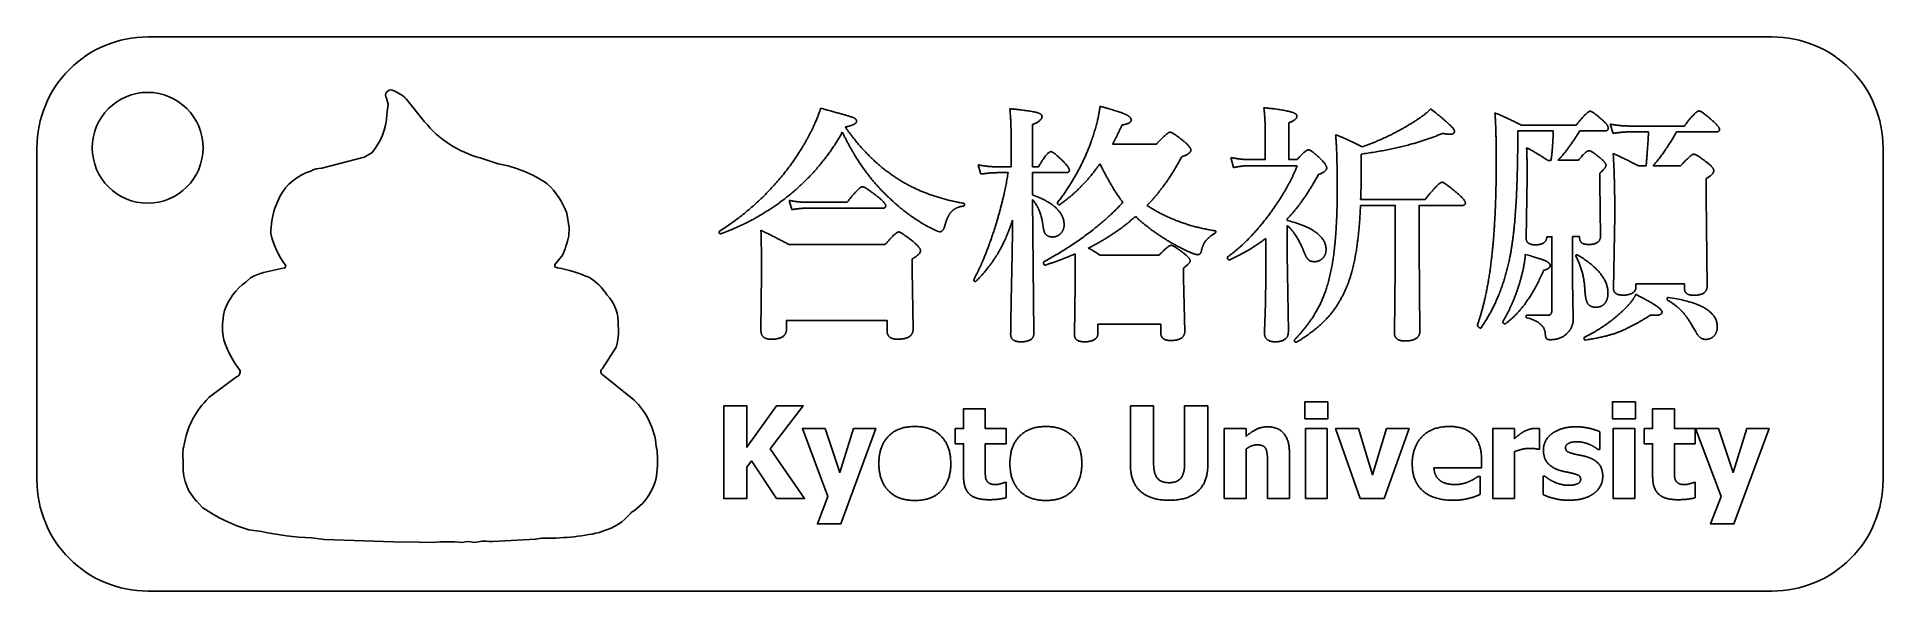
# Model space of a CAD drawing. Header units: millimetres. Extents: x 0 to 50, y 0 to 15.
import ezdxf

# ---------------------------------------------------------------- set-up
doc = ezdxf.new("R2010")
doc.units = ezdxf.units.MM

msp = doc.modelspace()

# ---------------------------------------------------------------- linework, layer by layer
for p, q in [((40.199, 12.614), (41.691, 12.614)), ((42.687, 12.39), (42.609, 12.64)), ((43.105, 12.589), (44.618, 12.589)), ((29.126, 12.093), (30.312, 12.093)), ((42.458, 12.455), (41.786, 12.455)), ((43.648, 12.429), (43.118, 12.429)), ((45.48, 12.429), (44.406, 12.429)), ((25.562, 11.287), (25.488, 11.537)), ((32.411, 11.464), (32.337, 11.735)), ((34.135, 11.515), (32.846, 11.515)), ((35.868, 11.83), (35.868, 11.602)), ((40.919, 11.658), (41.005, 11.658)), ((41.195, 11.662), (41.751, 11.662)), ((43.38, 11.507), (43.583, 11.507)), ((43.773, 11.511), (44.518, 11.511)), ((26.303, 11.326), (26.018, 11.326)), ((40.333, 9.546), (40.363, 11.201)), ((20.445, 10.326), (20.372, 10.576)), ((20.855, 10.524), (21.941, 10.524)), ((26.967, 10.597), (27.001, 6.977)), ((35.85, 10.597), (37.596, 10.597)), ((22.902, 10.364), (20.842, 10.364)), ((29.786, 10.11), (29.751, 10.14)), ((33.859, 10.067), (33.859, 10.033)), ((42.699, 8.183), (42.734, 10.166)), ((33.281, 8.546), (33.281, 9.546)), ((20.372, 9.377), (22.971, 9.377)), ((28.79, 9.089), (30.389, 9.089)), ((19.609, 7.058), (19.626, 8.576)), ((25.372, 8.425), (25.372, 8.429)), ((39.014, 7.196), (39.014, 7.201)), ((39.704, 7.278), (39.704, 7.291))]:
    msp.add_line(p, q)
for points in [[(0, 3, 0.414214), (3, 0), (47, 0, 0.414214), (50, 3), (50, 12, 0.414214), (47, 15), (3, 15, 0.414214), (0, 12)], [(15.437, 8.018, -0.218892), (15.739, 7.184, -0.114503), (15.686, 6.604), (15.322, 6.027, 0.391872), (15.288, 5.877), (16.167, 5.178, -0.180827), (16.774, 3.916, -0.070623), (16.805, 3.398, -0.26209), (16.102, 2.132), (16.082, 2.109, -0.155174), (15.344, 1.631), (15.236, 1.583, -0.055991), (13.664, 1.429), (13.503, 1.406), (12.348, 1.338), (12.294, 1.34, 0.087926), (11.834, 1.315, 0.135091), (11.523, 1.318, 0.047659), (10.716, 1.317), (10.354, 1.328), (9.653, 1.334), (7.785, 1.4), (7.437, 1.441, -0.043277), (6.081, 1.611), (5.741, 1.657, -0.079255), (4.493, 2.256), (4.375, 2.381, -0.232786), (3.964, 3.498), (3.963, 3.556, -0.119501), (3.989, 3.964, -0.151616), (4.583, 5.161), (4.665, 5.25), (5.405, 5.798, 0.454303), (5.492, 5.98, -0.075416), (5.058, 6.804, -0.094326), (5.057, 7.469), (5.083, 7.591, -0.157317), (5.657, 8.365), (5.781, 8.478, -0.056054), (6.136, 8.623), (6.703, 8.748, 0.510296), (6.733, 8.821, -0.106598), (6.337, 9.681, -0.070825), (6.441, 10.362), (6.576, 10.679, -0.199264), (7.415, 11.368, -0.120669), (7.713, 11.448), (8.863, 11.745), (9.066, 11.866, 0.17963), (9.473, 12.897), (9.512, 13.178), (9.467, 13.342, -0.675628), (9.623, 13.562, -0.090122), (10.003, 13.323), (10.5, 12.706, 0.16163), (12.009, 11.727), (12.496, 11.566, -0.102542), (13.822, 11.028, -0.117051), (14.351, 10.226), (14.415, 9.832), (14.402, 9.615, -0.06072), (14.22, 9.067), (14.027, 8.842), (14.025, 8.781), (14.095, 8.752, -0.054439), (14.946, 8.495, -0.118528)]]:
    msp.add_lwpolyline(points, format="xyb", close=True)
for points in [[(26.967, 12.627), (26.967, 11.485), (27.126, 11.485)], [(33.906, 12.675), (33.906, 11.679), (34.126, 11.679)], [(25.993, 11.485), (26.385, 11.485), (26.385, 12.183)], [(32.846, 11.679), (33.268, 11.679), (33.268, 12.421)], [(41.066, 12.455), (40.105, 12.455), (40.105, 12.239)], [(27.872, 11.326), (26.967, 11.326), (26.967, 10.722)], [(42.329, 11.313), (42.329, 11.046), (42.346, 9.606)], [(45.208, 11.166), (45.208, 10.679), (45.234, 8.252)], [(36.764, 6.989), (36.786, 8.735), (36.786, 10.438), (35.846, 10.438)], [(38.596, 10.438), (37.432, 10.438), (37.432, 9.261), (37.454, 7.037)], [(33.859, 9.899), (33.859, 9.119), (33.893, 7.024)], [(41.031, 7.593), (41.031, 9.593), (40.893, 9.593)], [(41.777, 9.597), (41.592, 9.597), (41.592, 8.403), (41.609, 7.386)], [(28.1, 6.938), (28.118, 8.3), (28.118, 9.127)], [(23.708, 8.994), (23.708, 8.679), (23.73, 7.093)], [(31.053, 8.744), (31.053, 8.464), (31.087, 7.028)], [(44.618, 8.196), (44.618, 8.313), (43.307, 8.313), (43.307, 8.222)], [(23.023, 7.058), (23.023, 7.326), (20.299, 7.326), (20.299, 7.084)], [(30.437, 6.994), (30.437, 7.222), (28.734, 7.222), (28.734, 6.981)], [(29.616, 3.413), (29.616, 5.01), (30.244, 5.01), (30.244, 3.45)], [(31.083, 3.45), (31.083, 5.01), (31.711, 5.01), (31.711, 3.415)], [(25.096, 3.105), (25.096, 3.987), (24.871, 3.987), (24.871, 4.396), (25.096, 4.396), (25.096, 4.935), (25.684, 4.935), (25.684, 4.396), (26.251, 4.396), (26.251, 3.987), (25.684, 3.987), (25.684, 3.316)], [(43.759, 3.105), (43.759, 3.987), (43.534, 3.987), (43.534, 4.396), (43.759, 4.396), (43.759, 4.935), (44.347, 4.935), (44.347, 4.396), (44.914, 4.396), (44.914, 3.987), (44.347, 3.987), (44.347, 3.316)], [(32.746, 3.845), (32.746, 2.51), (32.159, 2.51), (32.159, 4.396), (32.746, 4.396), (32.746, 4.187)], [(40.015, 3.772), (40.015, 2.51), (39.428, 2.51), (39.428, 4.396), (40.015, 4.396), (40.015, 4.124)], [(40.694, 4.396), (40.694, 3.839), (40.645, 3.839)], [(42.325, 4.313), (42.325, 3.835), (42.278, 3.835)], [(33.923, 3.737), (33.923, 2.51), (33.332, 2.51), (33.332, 3.444)], [(39.126, 3.553), (39.126, 3.34), (37.835, 3.34)], [(39.028, 3.101), (39.091, 3.101), (39.091, 2.615)], [(40.793, 2.611), (40.793, 3.107), (40.842, 3.107)], [(26.2, 2.939), (26.251, 2.939), (26.251, 2.526)], [(44.863, 2.939), (44.914, 2.939), (44.914, 2.526)]]:
    msp.add_lwpolyline(points)
for points in [[(19.863, 3.849), (20.791, 2.51), (20.031, 2.51), (19.353, 3.525), (19.229, 3.354), (19.229, 2.51), (18.601, 2.51), (18.601, 5.01), (19.229, 5.01), (19.229, 3.893), (20.031, 5.01), (20.755, 5.01)], [(34.964, 5.123), (34.964, 4.665), (34.342, 4.665), (34.342, 5.123)], [(43.293, 5.123), (43.293, 4.665), (42.671, 4.665), (42.671, 5.123)], [(22.116, 4.396), (22.72, 4.396), (21.77, 1.819), (21.137, 1.819), (21.423, 2.556), (20.732, 4.396), (21.348, 4.396), (21.745, 3.213)], [(34.946, 4.396), (34.946, 2.51), (34.359, 2.51), (34.359, 4.396)], [(36.555, 4.396), (37.161, 4.396), (36.484, 2.51), (35.842, 2.51), (35.171, 4.396), (35.789, 4.396), (36.176, 3.15)], [(43.275, 4.396), (43.275, 2.51), (42.687, 2.51), (42.687, 4.396)], [(46.308, 4.396), (46.911, 4.396), (45.961, 1.819), (45.329, 1.819), (45.615, 2.556), (44.924, 4.396), (45.54, 4.396), (45.937, 3.213)]]:
    msp.add_lwpolyline(points, close=True)
msp.add_circle((3, 12), 1.5)
for points in [[(20.725, 12.002), (21.062, 12.563), (21.23, 13.071)], [(21.23, 13.071), (21.971, 12.869), (22.1, 12.821)], [(26.385, 12.183), (26.385, 12.735), (26.35, 13.058)], [(26.35, 13.058), (26.937, 12.998), (27.092, 12.951)], [(28.553, 12.166), (28.738, 12.692), (28.794, 13.123)], [(28.794, 13.123), (29.324, 12.977), (29.493, 12.899)], [(33.268, 12.421), (33.268, 12.748), (33.23, 13.084)], [(33.23, 13.084), (33.82, 13.024), (34.01, 12.955)], [(37.281, 12.696), (37.596, 12.89), (37.747, 13.05)], [(37.747, 13.05), (38.393, 12.55), (38.393, 12.451)], [(22.13, 12.636), (22.07, 12.606), (21.893, 12.558)], [(21.893, 12.558), (22.544, 11.632), (23.376, 11.119)], [(22.1, 12.821), (22.199, 12.783), (22.199, 12.722)], [(22.199, 12.722), (22.199, 12.671), (22.13, 12.636)], [(27.221, 12.843), (27.221, 12.735), (26.967, 12.627)], [(27.092, 12.951), (27.221, 12.916), (27.221, 12.843)], [(29.389, 12.619), (29.273, 12.36), (29.126, 12.093)], [(29.635, 12.757), (29.635, 12.649), (29.389, 12.619)], [(29.493, 12.899), (29.635, 12.83), (29.635, 12.757)], [(34.126, 12.852), (34.126, 12.757), (33.906, 12.675)], [(34.01, 12.955), (34.126, 12.916), (34.126, 12.852)], [(35.893, 12.024), (36.656, 12.296), (37.281, 12.696)], [(39.523, 11.636), (39.523, 12.533), (39.488, 12.946)], [(39.488, 12.946), (39.816, 12.808), (40.199, 12.614)], [(41.691, 12.614), (41.988, 12.989), (42.066, 12.989)], [(42.066, 12.989), (42.135, 12.989), (42.415, 12.735)], [(42.415, 12.735), (42.557, 12.61), (42.557, 12.524)], [(42.557, 12.524), (42.557, 12.455), (42.458, 12.455)], [(42.609, 12.64), (42.872, 12.589), (43.105, 12.589)], [(44.618, 12.589), (44.924, 12.998), (45.014, 12.998)], [(45.014, 12.998), (45.087, 12.998), (45.406, 12.709)], [(45.406, 12.709), (45.57, 12.558), (45.57, 12.498)], [(18.484, 9.739), (19.885, 10.632), (20.725, 12.002)], [(21.812, 12.421), (21.26, 11.425), (20.329, 10.679)], [(22.402, 11.416), (22.105, 11.83), (21.812, 12.421)], [(27.643, 10.52), (28.238, 11.296), (28.553, 12.166)], [(30.312, 12.093), (30.618, 12.421), (30.691, 12.421)], [(30.691, 12.421), (30.764, 12.421), (31.087, 12.153)], [(31.087, 12.153), (31.255, 12.007), (31.255, 11.942)], [(35.217, 10.903), (35.217, 11.86), (35.174, 12.352)], [(35.174, 12.352), (35.583, 12.192), (35.893, 12.024)], [(38.07, 12.39), (37.156, 12.002), (35.868, 11.83)], [(38.268, 12.364), (38.191, 12.364), (38.07, 12.39)], [(38.393, 12.451), (38.393, 12.364), (38.268, 12.364)], [(40.105, 12.239), (40.105, 10.106), (39.893, 9.041)], [(40.363, 11.201), (40.363, 11.589), (40.346, 12.002)], [(40.346, 12.002), (40.652, 11.839), (40.919, 11.658)], [(41.005, 11.658), (41.053, 11.916), (41.066, 12.455)], [(41.786, 12.455), (41.419, 11.877), (41.195, 11.662)], [(43.118, 12.429), (42.941, 12.429), (42.687, 12.39)], [(43.583, 11.507), (43.635, 12.136), (43.648, 12.429)], [(44.406, 12.429), (44.126, 11.929), (43.773, 11.511)], [(45.57, 12.498), (45.57, 12.429), (45.48, 12.429)], [(25.488, 11.537), (25.764, 11.485), (25.993, 11.485)], [(27.126, 11.485), (27.363, 11.895), (27.462, 11.895)], [(27.462, 11.895), (27.531, 11.895), (27.82, 11.606)], [(28.79, 11.567), (28.32, 10.895), (27.708, 10.464)], [(27.82, 11.606), (27.962, 11.455), (27.962, 11.395)], [(29.411, 10.524), (29.113, 10.908), (28.79, 11.567)], [(31.005, 11.757), (30.609, 11.002), (30.066, 10.438)], [(31.255, 11.942), (31.255, 11.839), (31.005, 11.757)], [(32.337, 11.735), (32.609, 11.679), (32.846, 11.679)], [(32.846, 11.515), (32.639, 11.515), (32.411, 11.464)], [(33.402, 10.231), (33.885, 10.89), (34.135, 11.515)], [(34.126, 11.679), (34.368, 11.946), (34.441, 11.946)], [(34.441, 11.946), (34.514, 11.946), (34.79, 11.675)], [(34.79, 11.675), (34.932, 11.52), (34.932, 11.455)], [(35.868, 11.602), (35.868, 10.903), (35.85, 10.597)], [(39.398, 9.011), (39.523, 10.097), (39.523, 11.636)], [(41.751, 11.662), (41.954, 11.921), (42.031, 11.921)], [(42.031, 11.921), (42.105, 11.921), (42.359, 11.705)], [(42.497, 11.528), (42.497, 11.455), (42.329, 11.313)], [(42.359, 11.705), (42.497, 11.589), (42.497, 11.528)], [(42.734, 10.166), (42.734, 11.171), (42.691, 11.843)], [(42.691, 11.843), (43.07, 11.675), (43.38, 11.507)], [(44.518, 11.511), (44.799, 11.826), (44.872, 11.826)], [(44.872, 11.826), (44.949, 11.826), (45.255, 11.584)], [(45.255, 11.584), (45.415, 11.455), (45.415, 11.386)], [(23.182, 10.55), (22.725, 10.964), (22.402, 11.416)], [(23.376, 11.119), (24.118, 10.666), (25.096, 10.498)], [(26.018, 11.326), (25.837, 11.326), (25.562, 11.287)], [(25.962, 9.89), (26.199, 10.649), (26.303, 11.326)], [(27.962, 11.395), (27.962, 11.326), (27.872, 11.326)], [(34.708, 11.274), (34.303, 10.533), (33.859, 10.067)], [(34.932, 11.455), (34.932, 11.356), (34.708, 11.274)], [(37.596, 10.597), (37.967, 11.067), (38.053, 11.067)], [(38.053, 11.067), (38.126, 11.067), (38.497, 10.744)], [(45.415, 11.386), (45.415, 11.27), (45.208, 11.166)], [(20.329, 10.679), (19.518, 10.033), (18.531, 9.675)], [(20.372, 10.576), (20.626, 10.524), (20.855, 10.524)], [(21.941, 10.524), (22.273, 10.946), (22.359, 10.946)], [(22.359, 10.946), (22.428, 10.946), (22.799, 10.653)], [(22.799, 10.653), (22.988, 10.498), (22.988, 10.433)], [(24.204, 9.83), (23.669, 10.106), (23.182, 10.55)], [(26.967, 10.722), (27.82, 10.416), (27.82, 9.912)], [(27.255, 9.839), (27.208, 10.308), (26.967, 10.597)], [(27.273, 8.916), (28.609, 9.645), (29.411, 10.524)], [(27.639, 10.507), (27.639, 10.515), (27.643, 10.52)], [(27.691, 10.459), (27.639, 10.459), (27.639, 10.507)], [(35.079, 8.826), (35.217, 9.61), (35.217, 10.903)], [(38.497, 10.744), (38.687, 10.58), (38.687, 10.507)], [(38.687, 10.507), (38.687, 10.438), (38.596, 10.438)], [(20.842, 10.364), (20.682, 10.364), (20.445, 10.326)], [(22.988, 10.433), (22.988, 10.364), (22.902, 10.364)], [(24.755, 10.257), (24.652, 10.136), (24.579, 9.856)], [(25.096, 10.421), (24.876, 10.395), (24.755, 10.257)], [(25.096, 10.498), (25.122, 10.498), (25.122, 10.455)], [(25.122, 10.455), (25.122, 10.421), (25.096, 10.421)], [(26.424, 10.041), (26.234, 9.468), (25.984, 9.071)], [(26.393, 8.227), (26.419, 9.3), (26.424, 10.041)], [(27.708, 10.464), (27.699, 10.459), (27.691, 10.459)], [(29.751, 10.14), (29.191, 9.64), (28.475, 9.283)], [(31.152, 9.205), (30.368, 9.576), (29.786, 10.11)], [(30.066, 10.438), (30.863, 9.916), (31.906, 9.752)], [(32.247, 9.046), (32.837, 9.464), (33.402, 10.231)], [(33.859, 10.033), (34.915, 9.765), (34.915, 9.244)], [(35.846, 10.438), (35.803, 9.347), (35.613, 8.645)], [(18.475, 9.718), (18.475, 9.731), (18.484, 9.739)], [(18.523, 9.671), (18.475, 9.671), (18.475, 9.718)], [(18.531, 9.675), (18.531, 9.671), (18.523, 9.671)], [(19.626, 8.576), (19.626, 9.158), (19.609, 9.765)], [(19.609, 9.765), (20.018, 9.571), (20.372, 9.377)], [(22.971, 9.377), (23.264, 9.722), (23.337, 9.722)], [(23.337, 9.722), (23.411, 9.722), (23.755, 9.438)], [(24.458, 9.727), (24.398, 9.727), (24.204, 9.83)], [(24.579, 9.856), (24.531, 9.727), (24.458, 9.727)], [(25.372, 8.429), (25.691, 9.02), (25.962, 9.89)], [(27.501, 9.584), (27.286, 9.584), (27.255, 9.839)], [(27.712, 9.666), (27.626, 9.584), (27.501, 9.584)], [(27.82, 9.912), (27.82, 9.765), (27.712, 9.666)], [(31.906, 9.688), (31.721, 9.571), (31.643, 9.468)], [(31.906, 9.752), (31.928, 9.748), (31.928, 9.731)], [(31.928, 9.731), (31.928, 9.709), (31.906, 9.688)], [(33.281, 9.546), (32.859, 9.222), (32.312, 8.968)], [(34.312, 9.192), (34.118, 9.675), (33.859, 9.899)], [(40.587, 9.373), (40.333, 9.373), (40.333, 9.546)], [(40.893, 9.593), (40.885, 9.373), (40.587, 9.373)], [(41.829, 9.433), (41.777, 9.485), (41.777, 9.597)], [(42.346, 9.606), (42.346, 9.382), (42.031, 9.382)], [(23.932, 9.218), (23.932, 9.119), (23.708, 8.994)], [(23.755, 9.438), (23.932, 9.287), (23.932, 9.218)], [(25.984, 9.071), (25.777, 8.744), (25.441, 8.39)], [(28.118, 9.127), (27.708, 8.951), (27.312, 8.826)], [(28.475, 9.283), (28.609, 9.222), (28.79, 9.089)], [(30.389, 9.089), (30.648, 9.36), (30.717, 9.36)], [(30.717, 9.36), (30.79, 9.36), (31.083, 9.127)], [(31.083, 9.127), (31.234, 9.007), (31.234, 8.938)], [(31.441, 9.106), (31.359, 9.106), (31.152, 9.205)], [(31.54, 9.218), (31.518, 9.106), (31.441, 9.106)], [(31.643, 9.468), (31.574, 9.373), (31.54, 9.218)], [(32.243, 9.028), (32.243, 9.041), (32.247, 9.046)], [(32.303, 8.964), (32.243, 8.964), (32.243, 9.028)], [(34.428, 8.977), (34.376, 9.028), (34.312, 9.192)], [(34.915, 9.244), (34.915, 9.097), (34.812, 8.998)], [(39.014, 7.201), (39.277, 7.959), (39.398, 9.011)], [(39.893, 9.041), (39.682, 7.955), (39.113, 7.127)], [(40.199, 8.489), (40.29, 8.83), (40.312, 9.114)], [(40.312, 9.114), (40.738, 8.994), (40.872, 8.933)], [(41.678, 9.076), (41.678, 9.106), (41.708, 9.106)], [(41.682, 9.067), (41.678, 9.067), (41.678, 9.076)], [(41.919, 8.218), (41.893, 8.649), (41.682, 9.067)], [(41.708, 9.106), (41.717, 9.106), (41.73, 9.097)], [(41.73, 9.097), (42.549, 8.606), (42.549, 8.067)], [(42.031, 9.382), (41.88, 9.382), (41.829, 9.433)], [(27.264, 8.89), (27.264, 8.908), (27.273, 8.916)], [(27.312, 8.826), (27.264, 8.817), (27.264, 8.89)], [(31.234, 8.938), (31.234, 8.877), (31.053, 8.744)], [(32.312, 8.968), (32.307, 8.964), (32.303, 8.964)], [(33.243, 7.002), (33.281, 7.748), (33.281, 8.546)], [(34.605, 8.916), (34.484, 8.916), (34.428, 8.977)], [(34.812, 8.998), (34.721, 8.916), (34.605, 8.916)], [(34.751, 7.761), (34.971, 8.214), (35.079, 8.826)], [(35.613, 8.645), (35.419, 7.951), (35.023, 7.477)], [(40.807, 8.683), (40.372, 7.671), (39.781, 7.244)], [(40.984, 8.813), (40.984, 8.727), (40.807, 8.683)], [(40.872, 8.933), (40.984, 8.873), (40.984, 8.813)], [(25.419, 8.382), (25.372, 8.382), (25.372, 8.425)], [(25.441, 8.39), (25.432, 8.382), (25.419, 8.382)], [(26.372, 6.946), (26.372, 7.058), (26.393, 8.227)], [(39.704, 7.291), (40.018, 7.83), (40.199, 8.489)], [(41.984, 7.813), (41.937, 7.916), (41.919, 8.218)], [(42.549, 8.067), (42.549, 7.877), (42.449, 7.77)], [(42.967, 8.011), (42.699, 8.011), (42.699, 8.183)], [(42.958, 7.593), (43.225, 7.843), (43.303, 8.033)], [(43.195, 8.058), (43.1, 8.011), (42.967, 8.011)], [(43.307, 8.222), (43.307, 8.119), (43.195, 8.058)], [(43.303, 8.033), (44.014, 7.671), (44.014, 7.558)], [(44.88, 8.007), (44.618, 8.007), (44.618, 8.196)], [(45.234, 8.252), (45.234, 8.007), (44.88, 8.007)], [(34.062, 6.804), (34.51, 7.27), (34.751, 7.761)], [(40.915, 7.464), (41.023, 7.464), (41.031, 7.593)], [(41.919, 6.877), (42.484, 7.149), (42.958, 7.593)], [(42.221, 7.683), (42.044, 7.683), (41.984, 7.813)], [(42.449, 7.77), (42.359, 7.683), (42.221, 7.683)], [(44.014, 7.558), (44.014, 7.464), (43.829, 7.464)], [(44.152, 7.908), (44.152, 7.955), (44.191, 7.946)], [(44.165, 7.877), (44.152, 7.886), (44.152, 7.908)], [(44.562, 7.563), (44.415, 7.722), (44.165, 7.877)], [(44.191, 7.946), (45.51, 7.757), (45.51, 7.158)], [(44.941, 6.994), (44.73, 7.377), (44.562, 7.563)], [(19.88, 6.817), (19.609, 6.817), (19.609, 7.058)], [(20.299, 7.084), (20.299, 6.817), (19.88, 6.817)], [(23.303, 6.817), (23.023, 6.817), (23.023, 7.058)], [(23.73, 7.093), (23.73, 6.817), (23.303, 6.817)], [(31.087, 7.028), (31.087, 6.783), (30.704, 6.783)], [(33.536, 6.748), (33.243, 6.748), (33.243, 7.002)], [(33.893, 7.024), (33.893, 6.748), (33.536, 6.748)], [(35.023, 7.477), (34.691, 7.089), (34.122, 6.739)], [(37.454, 7.037), (37.454, 6.77), (37.053, 6.77)], [(39.1, 7.119), (39.074, 7.119), (39.014, 7.175), (39.014, 7.196)], [(39.113, 7.127), (39.109, 7.119), (39.1, 7.119)], [(39.764, 7.235), (39.704, 7.235), (39.704, 7.278)], [(39.781, 7.244), (39.773, 7.235), (39.764, 7.235)], [(40.333, 7.433), (40.333, 7.472), (40.359, 7.472)], [(40.359, 7.395), (40.333, 7.399), (40.333, 7.433)], [(40.359, 7.472), (40.587, 7.464), (40.915, 7.464)], [(40.85, 6.972), (40.829, 7.274), (40.359, 7.395)], [(41.609, 7.386), (41.609, 7.127), (41.437, 6.968)], [(43.699, 7.468), (43.169, 7.132), (42.777, 6.989)], [(43.829, 7.464), (43.777, 7.464), (43.699, 7.468)], [(45.51, 7.158), (45.51, 6.989), (45.406, 6.89)], [(26.639, 6.748), (26.372, 6.748), (26.372, 6.946)], [(27.001, 6.977), (27.001, 6.748), (26.639, 6.748)], [(28.368, 6.748), (28.1, 6.748), (28.1, 6.938)], [(28.734, 6.981), (28.734, 6.748), (28.368, 6.748)], [(30.704, 6.783), (30.437, 6.783), (30.437, 6.994)], [(34.057, 6.787), (34.057, 6.796), (34.062, 6.804)], [(34.109, 6.735), (34.057, 6.735), (34.057, 6.787)], [(34.122, 6.739), (34.118, 6.735), (34.109, 6.735)], [(37.053, 6.77), (36.764, 6.77), (36.764, 6.989)], [(40.88, 6.839), (40.859, 6.873), (40.85, 6.972)], [(40.98, 6.804), (40.906, 6.804), (40.88, 6.839)], [(41.437, 6.968), (41.26, 6.804), (40.98, 6.804)], [(41.902, 6.847), (41.902, 6.869), (41.919, 6.877)], [(41.941, 6.796), (41.902, 6.787), (41.902, 6.847)], [(42.777, 6.989), (42.437, 6.869), (41.941, 6.796)], [(45.195, 6.813), (45.04, 6.813), (44.941, 6.994)], [(45.406, 6.89), (45.316, 6.813), (45.195, 6.813)], [(22.803, 3.452), (22.803, 3.922), (23.315, 4.455), (23.777, 4.455)], [(23.777, 4.455), (24.239, 4.455), (24.75, 3.92), (24.75, 3.452)], [(26.352, 3.452), (26.352, 3.922), (26.865, 4.455), (27.327, 4.455)], [(27.327, 4.455), (27.789, 4.455), (28.299, 3.92), (28.299, 3.452)], [(32.746, 4.187), (32.89, 4.309), (33.163, 4.446), (33.33, 4.446)], [(33.33, 4.446), (33.617, 4.446), (33.923, 4.082), (33.923, 3.737)], [(37.248, 3.442), (37.248, 3.903), (37.778, 4.455), (38.257, 4.455)], [(38.257, 4.455), (38.688, 4.455), (39.126, 3.987), (39.126, 3.553)], [(40.015, 4.124), (40.056, 4.161), (40.197, 4.274), (40.256, 4.309)], [(40.256, 4.309), (40.321, 4.347), (40.491, 4.402), (40.566, 4.402)], [(40.566, 4.402), (40.595, 4.402), (40.665, 4.398), (40.694, 4.396)], [(40.801, 3.824), (40.801, 3.95), (40.917, 4.173), (41.03, 4.26)], [(41.03, 4.26), (41.142, 4.345), (41.472, 4.446), (41.68, 4.446)], [(41.703, 4.043), (41.575, 4.043), (41.399, 3.956), (41.399, 3.885)], [(41.68, 4.446), (41.879, 4.446), (42.211, 4.367), (42.325, 4.313)], [(42.055, 3.966), (41.98, 3.999), (41.798, 4.043), (41.703, 4.043)], [(33.048, 3.958), (32.977, 3.958), (32.829, 3.903), (32.746, 3.845)], [(33.289, 3.839), (33.259, 3.903), (33.145, 3.958), (33.048, 3.958)], [(33.332, 3.444), (33.332, 3.559), (33.313, 3.786), (33.289, 3.839)], [(40.406, 3.863), (40.315, 3.863), (40.11, 3.808), (40.015, 3.772)], [(40.645, 3.839), (40.611, 3.851), (40.483, 3.863), (40.406, 3.863)], [(41.247, 3.265), (41.024, 3.334), (40.801, 3.604), (40.801, 3.824)], [(41.399, 3.885), (41.399, 3.82), (41.486, 3.747), (41.632, 3.711)], [(41.632, 3.711), (41.707, 3.693), (41.903, 3.658), (41.994, 3.628)], [(41.994, 3.628), (42.197, 3.563), (42.408, 3.31), (42.408, 3.099)], [(42.278, 3.835), (42.248, 3.859), (42.116, 3.938), (42.055, 3.966)], [(23.777, 2.451), (23.315, 2.451), (22.803, 2.986), (22.803, 3.452)], [(24.75, 3.452), (24.75, 2.986), (24.241, 2.451), (23.777, 2.451)], [(25.783, 2.473), (25.424, 2.473), (25.096, 2.769), (25.096, 3.105)], [(25.684, 3.316), (25.684, 3.217), (25.688, 3.069), (25.712, 3.01)], [(25.712, 3.01), (25.736, 2.951), (25.856, 2.882), (25.969, 2.882)], [(27.327, 2.451), (26.865, 2.451), (26.352, 2.986), (26.352, 3.452)], [(28.299, 3.452), (28.299, 2.986), (27.791, 2.451), (27.327, 2.451)], [(30.663, 2.457), (30.159, 2.457), (29.616, 2.943), (29.616, 3.413)], [(30.244, 3.45), (30.244, 3.188), (30.441, 2.933), (30.663, 2.933)], [(30.663, 2.933), (30.88, 2.933), (31.083, 3.178), (31.083, 3.45)], [(31.711, 3.415), (31.711, 2.953), (31.182, 2.457), (30.663, 2.457)], [(38.352, 2.459), (37.817, 2.459), (37.248, 2.97), (37.248, 3.442)], [(37.835, 3.34), (37.843, 3.209), (37.939, 3.034), (38.016, 2.982)], [(38.795, 2.968), (38.868, 2.998), (38.99, 3.073), (39.028, 3.101)], [(40.842, 3.107), (40.884, 3.075), (40.992, 2.998), (41.087, 2.955)], [(41.597, 3.184), (41.531, 3.203), (41.326, 3.241), (41.247, 3.265)], [(41.496, 2.862), (41.62, 2.862), (41.81, 2.939), (41.81, 3.022)], [(41.81, 3.022), (41.81, 3.087), (41.723, 3.156), (41.597, 3.184)], [(42.408, 3.099), (42.408, 2.968), (42.284, 2.726), (42.169, 2.645)], [(44.446, 2.473), (44.087, 2.473), (43.759, 2.769), (43.759, 3.105)], [(44.347, 3.316), (44.347, 3.217), (44.351, 3.069), (44.375, 3.01)], [(44.375, 3.01), (44.399, 2.951), (44.519, 2.882), (44.632, 2.882)], [(26.251, 2.526), (26.156, 2.502), (25.941, 2.473), (25.783, 2.473)], [(25.969, 2.882), (26.018, 2.882), (26.17, 2.923), (26.2, 2.939)], [(38.016, 2.982), (38.09, 2.929), (38.293, 2.884), (38.413, 2.884)], [(38.795, 2.514), (38.7, 2.487), (38.498, 2.459), (38.352, 2.459)], [(38.413, 2.884), (38.514, 2.884), (38.712, 2.929), (38.795, 2.968)], [(39.091, 2.615), (39.018, 2.587), (38.901, 2.538), (38.795, 2.514)], [(41.492, 2.459), (41.285, 2.459), (40.915, 2.55), (40.793, 2.611)], [(41.087, 2.955), (41.17, 2.917), (41.375, 2.862), (41.496, 2.862)], [(42.169, 2.645), (42.049, 2.556), (41.721, 2.459), (41.492, 2.459)], [(44.914, 2.526), (44.819, 2.502), (44.604, 2.473), (44.446, 2.473)], [(44.632, 2.882), (44.681, 2.882), (44.833, 2.923), (44.863, 2.939)]]:
    msp.add_open_spline(points, degree=2)

doc.saveas('drawing.dxf')
